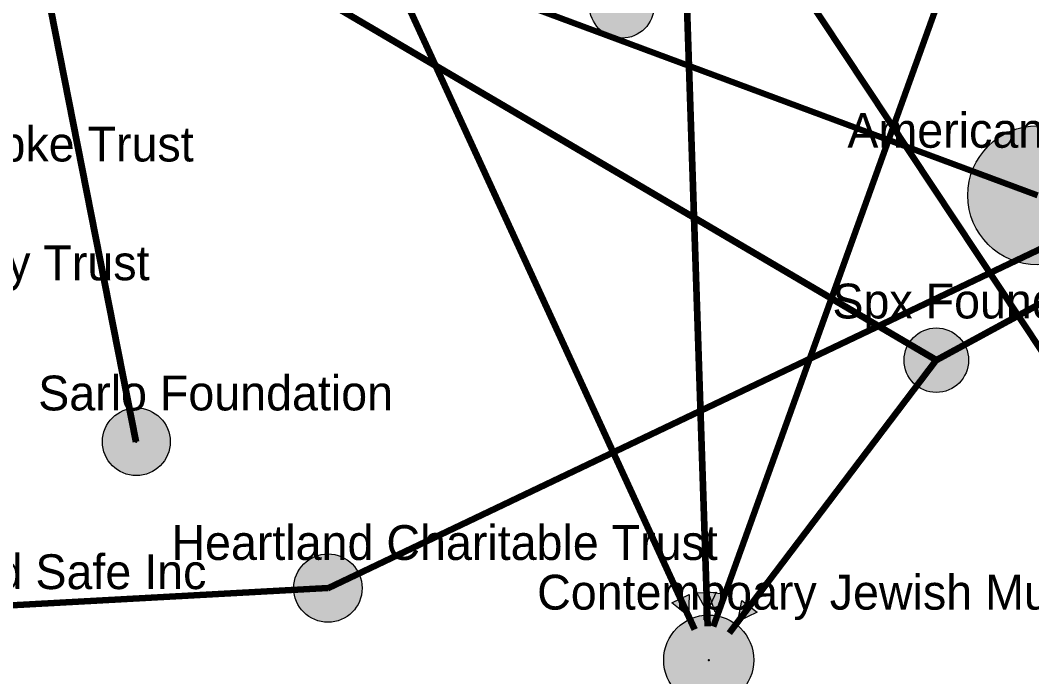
# Model space of a CAD drawing. Header units: millimetres. Extents: x -17.3 to 32.9, y -10.4 to 22.9.
# Drawn here: x 7.76 to 14.34, y -2.4 to 1.88 of the extents above; entities that cross this region are included whole.
import ezdxf

# ---------------------------------------------------------------- set-up
doc = ezdxf.new("R2010")
doc.units = ezdxf.units.MM
doc.header["$MEASUREMENT"] = 0
for name, color, linetype, true_color in [('links', 7, 'Continuous', 0x000000), ('node border', 7, 'Continuous', 0x000000), ('node centers', 7, 'Continuous', 0x000000), ('other_nodefills', 7, 'Continuous', 0x000000), ('SF_nodefills', 7, 'Continuous', 0x000000), ('text', 7, 'Continuous', 0x000000)]:
    doc.layers.add(name, color=color, linetype=linetype, true_color=true_color)

msp = doc.modelspace()

# ---------------------------------------------------------------- hatches: boundary and pattern name
at = {"layer": 'other_nodefills', "true_color": 0xb2b2b2}
for points in [[(14.8329, 0.7376), (14.8328, 0.7493), (14.8323, 0.7609), (14.8316, 0.7725), (14.8306, 0.7839), (14.8293, 0.7953), (14.8277, 0.8066), (14.8259, 0.8178), (14.8237, 0.8289), (14.8213, 0.8399), (14.8187, 0.8509), (14.8157, 0.8617), (14.8126, 0.8724), (14.8091, 0.883), (14.8054, 0.8934), (14.8015, 0.9038), (14.7973, 0.914), (14.7929, 0.9241), (14.7882, 0.9341), (14.7833, 0.9439), (14.7782, 0.9536), (14.7729, 0.9632), (14.7673, 0.9726), (14.7615, 0.9819), (14.7555, 0.991), (14.7493, 1), (14.7429, 1.0088), (14.7362, 1.0174), (14.7294, 1.0259), (14.7224, 1.0342), (14.7152, 1.0424), (14.7077, 1.0503), (14.7001, 1.0581), (14.6924, 1.0657), (14.6844, 1.0731), (14.6763, 1.0803), (14.668, 1.0874), (14.6595, 1.0942), (14.6508, 1.1008), (14.642, 1.1072), (14.6331, 1.1134), (14.6239, 1.1194), (14.6147, 1.1252), (14.6052, 1.1308), (14.5957, 1.1362), (14.586, 1.1413), (14.5761, 1.1462), (14.5661, 1.1508), (14.556, 1.1552), (14.5458, 1.1594), (14.5355, 1.1634), (14.525, 1.167), (14.5144, 1.1705), (14.5037, 1.1737), (14.4929, 1.1766), (14.482, 1.1793), (14.4709, 1.1817), (14.4598, 1.1838), (14.4486, 1.1856), (14.4373, 1.1872), (14.4259, 1.1885), (14.4144, 1.1895), (14.4029, 1.1903), (14.3913, 1.1907), (14.3796, 1.1909), (14.3679, 1.1907), (14.3562, 1.1903), (14.3447, 1.1895), (14.3332, 1.1885), (14.3218, 1.1872), (14.3105, 1.1856), (14.2993, 1.1838), (14.2882, 1.1817), (14.2771, 1.1793), (14.2662, 1.1766), (14.2554, 1.1737), (14.2447, 1.1705), (14.2341, 1.167), (14.2236, 1.1634), (14.2133, 1.1594), (14.203, 1.1552), (14.1929, 1.1508), (14.183, 1.1462), (14.1731, 1.1413), (14.1634, 1.1362), (14.1539, 1.1308), (14.1444, 1.1252), (14.1352, 1.1194), (14.126, 1.1134), (14.1171, 1.1072), (14.1083, 1.1008), (14.0996, 1.0942), (14.0911, 1.0874), (14.0828, 1.0803), (14.0747, 1.0731), (14.0667, 1.0657), (14.0589, 1.0581), (14.0513, 1.0503), (14.0439, 1.0424), (14.0367, 1.0342), (14.0297, 1.0259), (14.0229, 1.0174), (14.0162, 1.0088), (14.0098, 1), (14.0036, 0.991), (13.9976, 0.9819), (13.9918, 0.9726), (13.9862, 0.9632), (13.9809, 0.9536), (13.9758, 0.9439), (13.9709, 0.9341), (13.9662, 0.9241), (13.9618, 0.914), (13.9576, 0.9038), (13.9537, 0.8934), (13.95, 0.883), (13.9466, 0.8724), (13.9434, 0.8617), (13.9405, 0.8509), (13.9378, 0.8399), (13.9354, 0.8289), (13.9333, 0.8178), (13.9314, 0.8066), (13.9298, 0.7953), (13.9285, 0.7839), (13.9275, 0.7725), (13.9268, 0.7609), (13.9263, 0.7493), (13.9262, 0.7376), (13.9263, 0.7259), (13.9268, 0.7142), (13.9275, 0.7027), (13.9285, 0.6912), (13.9298, 0.6798), (13.9314, 0.6685), (13.9333, 0.6572), (13.9354, 0.6461), (13.9378, 0.6351), (13.9405, 0.6242), (13.9434, 0.6134), (13.9466, 0.6026), (13.95, 0.592), (13.9537, 0.5816), (13.9576, 0.5712), (13.9618, 0.561), (13.9662, 0.5508), (13.9709, 0.5409), (13.9758, 0.531), (13.9809, 0.5213), (13.9862, 0.5117), (13.9918, 0.5023), (13.9976, 0.493), (14.0036, 0.4839), (14.0098, 0.4749), (14.0162, 0.4661), (14.0229, 0.4575), (14.0297, 0.449), (14.0367, 0.4407), (14.0439, 0.4325), (14.0513, 0.4246), (14.0589, 0.4168), (14.0667, 0.4092), (14.0747, 0.4018), (14.0828, 0.3945), (14.0911, 0.3875), (14.0996, 0.3807), (14.1083, 0.374), (14.1171, 0.3676), (14.126, 0.3614), (14.1352, 0.3554), (14.1444, 0.3496), (14.1539, 0.344), (14.1634, 0.3387), (14.1731, 0.3336), (14.183, 0.3287), (14.1929, 0.324), (14.203, 0.3196), (14.2133, 0.3154), (14.2236, 0.3115), (14.2341, 0.3078), (14.2447, 0.3043), (14.2554, 0.3012), (14.2662, 0.2982), (14.2771, 0.2956), (14.2882, 0.2932), (14.2993, 0.291), (14.3105, 0.2892), (14.3218, 0.2876), (14.3332, 0.2863), (14.3447, 0.2853), (14.3562, 0.2846), (14.3679, 0.2841), (14.3796, 0.284), (14.3913, 0.2841), (14.4029, 0.2846), (14.4144, 0.2853), (14.4259, 0.2863), (14.4373, 0.2876), (14.4486, 0.2892), (14.4598, 0.291), (14.4709, 0.2932), (14.482, 0.2956), (14.4929, 0.2982), (14.5037, 0.3012), (14.5144, 0.3043), (14.525, 0.3078), (14.5355, 0.3115), (14.5458, 0.3154), (14.556, 0.3196), (14.5661, 0.324), (14.5761, 0.3287), (14.586, 0.3336), (14.5957, 0.3387), (14.6052, 0.344), (14.6147, 0.3496), (14.6239, 0.3554), (14.6331, 0.3614), (14.642, 0.3676), (14.6508, 0.374), (14.6595, 0.3807), (14.668, 0.3875), (14.6763, 0.3945), (14.6844, 0.4018), (14.6924, 0.4092), (14.7001, 0.4168), (14.7077, 0.4246), (14.7152, 0.4325), (14.7224, 0.4407), (14.7294, 0.449), (14.7362, 0.4575), (14.7429, 0.4661), (14.7493, 0.4749), (14.7555, 0.4839), (14.7615, 0.493), (14.7673, 0.5023), (14.7729, 0.5117), (14.7782, 0.5213), (14.7833, 0.531), (14.7882, 0.5409), (14.7929, 0.5508), (14.7973, 0.561), (14.8015, 0.5712), (14.8054, 0.5816), (14.8091, 0.592), (14.8126, 0.6026), (14.8157, 0.6134), (14.8187, 0.6242), (14.8213, 0.6351), (14.8237, 0.6461), (14.8259, 0.6572), (14.8277, 0.6685), (14.8293, 0.6798), (14.8306, 0.6912), (14.8316, 0.7027), (14.8323, 0.7142), (14.8328, 0.7259)], [(13.9308, -0.3361), (13.9307, -0.3307), (13.9305, -0.3253), (13.9302, -0.3199), (13.9297, -0.3146), (13.9291, -0.3093), (13.9284, -0.3041), (13.9275, -0.2989), (13.9265, -0.2938), (13.9254, -0.2887), (13.9242, -0.2836), (13.9228, -0.2786), (13.9213, -0.2736), (13.9197, -0.2687), (13.918, -0.2639), (13.9162, -0.2591), (13.9143, -0.2544), (13.9122, -0.2497), (13.9101, -0.2451), (13.9078, -0.2405), (13.9054, -0.236), (13.9029, -0.2316), (13.9004, -0.2272), (13.8977, -0.2229), (13.8949, -0.2187), (13.892, -0.2145), (13.889, -0.2105), (13.886, -0.2065), (13.8828, -0.2025), (13.8795, -0.1987), (13.8762, -0.1949), (13.8728, -0.1912), (13.8692, -0.1876), (13.8656, -0.1841), (13.862, -0.1807), (13.8582, -0.1773), (13.8543, -0.1741), (13.8504, -0.1709), (13.8464, -0.1678), (13.8423, -0.1649), (13.8382, -0.162), (13.8339, -0.1592), (13.8297, -0.1565), (13.8253, -0.1539), (13.8209, -0.1515), (13.8164, -0.1491), (13.8118, -0.1468), (13.8072, -0.1447), (13.8025, -0.1426), (13.7978, -0.1407), (13.793, -0.1389), (13.7881, -0.1372), (13.7832, -0.1356), (13.7783, -0.1341), (13.7733, -0.1327), (13.7682, -0.1315), (13.7631, -0.1304), (13.758, -0.1294), (13.7528, -0.1285), (13.7475, -0.1278), (13.7423, -0.1272), (13.737, -0.1267), (13.7316, -0.1264), (13.7262, -0.1262), (13.7208, -0.1261), (13.7154, -0.1262), (13.71, -0.1264), (13.7047, -0.1267), (13.6994, -0.1272), (13.6941, -0.1278), (13.6889, -0.1285), (13.6837, -0.1294), (13.6785, -0.1304), (13.6735, -0.1315), (13.6684, -0.1327), (13.6634, -0.1341), (13.6584, -0.1356), (13.6535, -0.1372), (13.6487, -0.1389), (13.6439, -0.1407), (13.6392, -0.1426), (13.6345, -0.1447), (13.6299, -0.1468), (13.6253, -0.1491), (13.6208, -0.1515), (13.6164, -0.1539), (13.6121, -0.1565), (13.6078, -0.1592), (13.6035, -0.162), (13.5994, -0.1649), (13.5953, -0.1678), (13.5913, -0.1709), (13.5874, -0.1741), (13.5835, -0.1773), (13.5798, -0.1807), (13.5761, -0.1841), (13.5725, -0.1876), (13.569, -0.1912), (13.5655, -0.1949), (13.5622, -0.1987), (13.5589, -0.2025), (13.5558, -0.2065), (13.5527, -0.2105), (13.5497, -0.2145), (13.5469, -0.2187), (13.5441, -0.2229), (13.5414, -0.2272), (13.5388, -0.2316), (13.5363, -0.236), (13.534, -0.2405), (13.5317, -0.2451), (13.5296, -0.2497), (13.5275, -0.2544), (13.5256, -0.2591), (13.5238, -0.2639), (13.522, -0.2687), (13.5205, -0.2736), (13.519, -0.2786), (13.5176, -0.2836), (13.5164, -0.2887), (13.5153, -0.2938), (13.5143, -0.2989), (13.5134, -0.3041), (13.5127, -0.3093), (13.5121, -0.3146), (13.5116, -0.3199), (13.5113, -0.3253), (13.5111, -0.3307), (13.511, -0.3361), (13.5111, -0.3415), (13.5113, -0.3469), (13.5116, -0.3523), (13.5121, -0.3576), (13.5127, -0.3629), (13.5134, -0.3681), (13.5143, -0.3733), (13.5153, -0.3784), (13.5164, -0.3836), (13.5176, -0.3886), (13.519, -0.3936), (13.5205, -0.3986), (13.522, -0.4035), (13.5238, -0.4083), (13.5256, -0.4131), (13.5275, -0.4179), (13.5296, -0.4226), (13.5317, -0.4272), (13.534, -0.4317), (13.5363, -0.4362), (13.5388, -0.4407), (13.5414, -0.445), (13.5441, -0.4493), (13.5469, -0.4535), (13.5497, -0.4577), (13.5527, -0.4618), (13.5558, -0.4658), (13.5589, -0.4697), (13.5622, -0.4735), (13.5655, -0.4773), (13.569, -0.481), (13.5725, -0.4846), (13.5761, -0.4881), (13.5798, -0.4915), (13.5835, -0.4949), (13.5874, -0.4981), (13.5913, -0.5013), (13.5953, -0.5043), (13.5994, -0.5073), (13.6035, -0.5102), (13.6078, -0.513), (13.6121, -0.5156), (13.6164, -0.5182), (13.6208, -0.5207), (13.6253, -0.523), (13.6299, -0.5253), (13.6345, -0.5275), (13.6392, -0.5295), (13.6439, -0.5314), (13.6487, -0.5333), (13.6535, -0.535), (13.6584, -0.5365), (13.6634, -0.538), (13.6684, -0.5394), (13.6735, -0.5406), (13.6785, -0.5417), (13.6837, -0.5427), (13.6889, -0.5436), (13.6941, -0.5443), (13.6994, -0.5449), (13.7047, -0.5454), (13.71, -0.5457), (13.7154, -0.5459), (13.7208, -0.546), (13.7262, -0.5459), (13.7316, -0.5457), (13.737, -0.5454), (13.7423, -0.5449), (13.7475, -0.5443), (13.7528, -0.5436), (13.758, -0.5427), (13.7631, -0.5417), (13.7682, -0.5406), (13.7733, -0.5394), (13.7783, -0.538), (13.7832, -0.5365), (13.7881, -0.535), (13.793, -0.5333), (13.7978, -0.5314), (13.8025, -0.5295), (13.8072, -0.5275), (13.8118, -0.5253), (13.8164, -0.523), (13.8209, -0.5207), (13.8253, -0.5182), (13.8297, -0.5156), (13.8339, -0.513), (13.8382, -0.5102), (13.8423, -0.5073), (13.8464, -0.5043), (13.8504, -0.5013), (13.8543, -0.4981), (13.8582, -0.4949), (13.862, -0.4915), (13.8656, -0.4881), (13.8692, -0.4846), (13.8728, -0.481), (13.8762, -0.4773), (13.8795, -0.4735), (13.8828, -0.4697), (13.886, -0.4658), (13.889, -0.4618), (13.892, -0.4577), (13.8949, -0.4535), (13.8977, -0.4493), (13.9004, -0.445), (13.9029, -0.4407), (13.9054, -0.4362), (13.9078, -0.4317), (13.9101, -0.4272), (13.9122, -0.4226), (13.9143, -0.4179), (13.9162, -0.4131), (13.918, -0.4083), (13.9197, -0.4035), (13.9213, -0.3986), (13.9228, -0.3936), (13.9242, -0.3886), (13.9254, -0.3836), (13.9265, -0.3784), (13.9275, -0.3733), (13.9284, -0.3681), (13.9291, -0.3629), (13.9297, -0.3576), (13.9302, -0.3523), (13.9305, -0.3469), (13.9307, -0.3415)], [(9.9858, -1.8197), (9.9858, -1.8139), (9.9855, -1.8082), (9.9852, -1.8026), (9.9847, -1.7969), (9.984, -1.7914), (9.9833, -1.7858), (9.9824, -1.7803), (9.9813, -1.7749), (9.9801, -1.7695), (9.9788, -1.7641), (9.9774, -1.7588), (9.9758, -1.7536), (9.9741, -1.7484), (9.9723, -1.7432), (9.9704, -1.7382), (9.9683, -1.7331), (9.9662, -1.7282), (9.9639, -1.7233), (9.9615, -1.7185), (9.959, -1.7137), (9.9563, -1.709), (9.9536, -1.7044), (9.9508, -1.6999), (9.9478, -1.6954), (9.9448, -1.691), (9.9416, -1.6867), (9.9384, -1.6824), (9.935, -1.6783), (9.9316, -1.6742), (9.928, -1.6702), (9.9244, -1.6663), (9.9206, -1.6625), (9.9168, -1.6588), (9.9129, -1.6551), (9.9089, -1.6516), (9.9048, -1.6482), (9.9007, -1.6448), (9.8964, -1.6416), (9.8921, -1.6384), (9.8877, -1.6354), (9.8832, -1.6324), (9.8787, -1.6296), (9.8741, -1.6269), (9.8694, -1.6242), (9.8646, -1.6217), (9.8598, -1.6193), (9.8549, -1.617), (9.8499, -1.6149), (9.8449, -1.6128), (9.8398, -1.6109), (9.8347, -1.6091), (9.8295, -1.6074), (9.8242, -1.6058), (9.8189, -1.6044), (9.8136, -1.6031), (9.8082, -1.6019), (9.8027, -1.6009), (9.7972, -1.6), (9.7917, -1.5992), (9.7861, -1.5986), (9.7805, -1.5981), (9.7748, -1.5977), (9.7691, -1.5975), (9.7633, -1.5974), (9.7576, -1.5975), (9.7519, -1.5977), (9.7462, -1.5981), (9.7406, -1.5986), (9.735, -1.5992), (9.7295, -1.6), (9.724, -1.6009), (9.7185, -1.6019), (9.7131, -1.6031), (9.7078, -1.6044), (9.7025, -1.6058), (9.6972, -1.6074), (9.692, -1.6091), (9.6869, -1.6109), (9.6818, -1.6128), (9.6768, -1.6149), (9.6718, -1.617), (9.6669, -1.6193), (9.6621, -1.6217), (9.6574, -1.6242), (9.6527, -1.6269), (9.6481, -1.6296), (9.6435, -1.6324), (9.639, -1.6354), (9.6346, -1.6384), (9.6303, -1.6416), (9.6261, -1.6448), (9.6219, -1.6482), (9.6178, -1.6516), (9.6138, -1.6551), (9.6099, -1.6588), (9.6061, -1.6625), (9.6024, -1.6663), (9.5988, -1.6702), (9.5952, -1.6742), (9.5918, -1.6783), (9.5884, -1.6824), (9.5852, -1.6867), (9.582, -1.691), (9.579, -1.6954), (9.576, -1.6999), (9.5732, -1.7044), (9.5705, -1.709), (9.5678, -1.7137), (9.5653, -1.7185), (9.5629, -1.7233), (9.5607, -1.7282), (9.5585, -1.7331), (9.5564, -1.7382), (9.5545, -1.7432), (9.5527, -1.7484), (9.551, -1.7536), (9.5494, -1.7588), (9.548, -1.7641), (9.5467, -1.7695), (9.5455, -1.7749), (9.5445, -1.7803), (9.5436, -1.7858), (9.5428, -1.7914), (9.5422, -1.7969), (9.5417, -1.8026), (9.5413, -1.8082), (9.5411, -1.8139), (9.541, -1.8197), (9.5411, -1.8254), (9.5413, -1.8311), (9.5417, -1.8368), (9.5422, -1.8424), (9.5428, -1.848), (9.5436, -1.8535), (9.5445, -1.859), (9.5455, -1.8645), (9.5467, -1.8699), (9.548, -1.8753), (9.5494, -1.8806), (9.551, -1.8858), (9.5527, -1.891), (9.5545, -1.8961), (9.5564, -1.9012), (9.5585, -1.9063), (9.5607, -1.9112), (9.5629, -1.9161), (9.5653, -1.9209), (9.5678, -1.9257), (9.5705, -1.9304), (9.5732, -1.935), (9.576, -1.9396), (9.579, -1.9441), (9.582, -1.9485), (9.5852, -1.9528), (9.5884, -1.957), (9.5918, -1.9612), (9.5952, -1.9653), (9.5988, -1.9693), (9.6024, -1.9732), (9.6061, -1.977), (9.6099, -1.9807), (9.6138, -1.9844), (9.6178, -1.9879), (9.6219, -1.9914), (9.6261, -1.9947), (9.6303, -1.998), (9.6346, -2.0011), (9.639, -2.0042), (9.6435, -2.0071), (9.6481, -2.01), (9.6527, -2.0127), (9.6574, -2.0154), (9.6621, -2.0179), (9.6669, -2.0203), (9.6718, -2.0226), (9.6768, -2.0247), (9.6818, -2.0268), (9.6869, -2.0287), (9.692, -2.0305), (9.6972, -2.0322), (9.7025, -2.0338), (9.7078, -2.0352), (9.7131, -2.0365), (9.7185, -2.0377), (9.724, -2.0388), (9.7295, -2.0397), (9.735, -2.0405), (9.7406, -2.0411), (9.7462, -2.0416), (9.7519, -2.042), (9.7576, -2.0422), (9.7633, -2.0422), (9.7691, -2.0422), (9.7748, -2.042), (9.7805, -2.0416), (9.7861, -2.0411), (9.7917, -2.0405), (9.7972, -2.0397), (9.8027, -2.0388), (9.8082, -2.0377), (9.8136, -2.0365), (9.8189, -2.0352), (9.8242, -2.0338), (9.8295, -2.0322), (9.8347, -2.0305), (9.8398, -2.0287), (9.8449, -2.0268), (9.8499, -2.0247), (9.8549, -2.0226), (9.8598, -2.0203), (9.8646, -2.0179), (9.8694, -2.0154), (9.8741, -2.0127), (9.8787, -2.01), (9.8832, -2.0071), (9.8877, -2.0042), (9.8921, -2.0011), (9.8964, -1.998), (9.9007, -1.9947), (9.9048, -1.9914), (9.9089, -1.9879), (9.9129, -1.9844), (9.9168, -1.9807), (9.9206, -1.977), (9.9244, -1.9732), (9.928, -1.9693), (9.9316, -1.9653), (9.935, -1.9612), (9.9384, -1.957), (9.9416, -1.9528), (9.9448, -1.9485), (9.9478, -1.9441), (9.9508, -1.9396), (9.9536, -1.935), (9.9563, -1.9304), (9.959, -1.9257), (9.9615, -1.9209), (9.9639, -1.9161), (9.9662, -1.9112), (9.9683, -1.9063), (9.9704, -1.9012), (9.9723, -1.8961), (9.9741, -1.891), (9.9758, -1.8858), (9.9774, -1.8806), (9.9788, -1.8753), (9.9801, -1.8699), (9.9813, -1.8645), (9.9824, -1.859), (9.9833, -1.8535), (9.984, -1.848), (9.9847, -1.8424), (9.9852, -1.8368), (9.9855, -1.8311), (9.9858, -1.8254)]]:
    msp.add_hatch(color=253, dxfattribs=at).paths.add_polyline_path(points, flags=0)
at = {"layer": 'other_nodefills', "true_color": 0xb2b2b2, "extrusion": (0, 0, -1)}
for points in [[(-12.1093, -2.0026), (-11.9995, -1.9145), (-12.1142, -1.862)], [(-12.23, -1.9743), (-12.1629, -1.8505), (-12.2886, -1.8462)], [(-12.2827, -1.977), (-12.2373, -1.8437), (-12.3619, -1.8608)], [(-12.4301, -2.0379), (-12.4561, -1.8996), (-12.5564, -1.9755)]]:
    msp.add_hatch(color=253, dxfattribs=at).paths.add_polyline_path(points, flags=0)
at = {"layer": 'SF_nodefills', "true_color": 0xff8b00}
for points in [[(11.8849, 1.9709), (11.8849, 1.9763), (11.8846, 1.9817), (11.8843, 1.987), (11.8838, 1.9924), (11.8832, 1.9976), (11.8825, 2.0029), (11.8816, 2.0081), (11.8807, 2.0132), (11.8795, 2.0183), (11.8783, 2.0234), (11.877, 2.0284), (11.8755, 2.0333), (11.8739, 2.0382), (11.8722, 2.0431), (11.8704, 2.0479), (11.8684, 2.0526), (11.8664, 2.0573), (11.8642, 2.0619), (11.862, 2.0665), (11.8596, 2.071), (11.8571, 2.0754), (11.8545, 2.0798), (11.8519, 2.0841), (11.8491, 2.0883), (11.8462, 2.0924), (11.8432, 2.0965), (11.8402, 2.1005), (11.837, 2.1044), (11.8337, 2.1083), (11.8304, 2.1121), (11.827, 2.1158), (11.8234, 2.1194), (11.8198, 2.1229), (11.8162, 2.1263), (11.8124, 2.1297), (11.8085, 2.1329), (11.8046, 2.1361), (11.8006, 2.1391), (11.7965, 2.1421), (11.7924, 2.145), (11.7882, 2.1478), (11.7839, 2.1505), (11.7795, 2.153), (11.7751, 2.1555), (11.7706, 2.1579), (11.766, 2.1601), (11.7614, 2.1623), (11.7568, 2.1644), (11.752, 2.1663), (11.7472, 2.1681), (11.7424, 2.1698), (11.7375, 2.1714), (11.7325, 2.1729), (11.7275, 2.1742), (11.7225, 2.1755), (11.7174, 2.1766), (11.7122, 2.1776), (11.7071, 2.1784), (11.7018, 2.1792), (11.6966, 2.1798), (11.6913, 2.1802), (11.6859, 2.1806), (11.6805, 2.1808), (11.6751, 2.1809), (11.6697, 2.1808), (11.6643, 2.1806), (11.6589, 2.1802), (11.6536, 2.1798), (11.6483, 2.1792), (11.6431, 2.1784), (11.6379, 2.1776), (11.6328, 2.1766), (11.6277, 2.1755), (11.6226, 2.1742), (11.6176, 2.1729), (11.6126, 2.1714), (11.6077, 2.1698), (11.6029, 2.1681), (11.5981, 2.1663), (11.5933, 2.1644), (11.5886, 2.1623), (11.584, 2.1601), (11.5795, 2.1579), (11.575, 2.1555), (11.5705, 2.153), (11.5662, 2.1505), (11.5619, 2.1478), (11.5577, 2.145), (11.5535, 2.1421), (11.5494, 2.1391), (11.5454, 2.1361), (11.5415, 2.1329), (11.5376, 2.1297), (11.5339, 2.1263), (11.5302, 2.1229), (11.5266, 2.1194), (11.5231, 2.1158), (11.5196, 2.1121), (11.5163, 2.1083), (11.513, 2.1044), (11.5099, 2.1005), (11.5068, 2.0965), (11.5038, 2.0924), (11.501, 2.0883), (11.4982, 2.0841), (11.4955, 2.0798), (11.4929, 2.0754), (11.4905, 2.071), (11.4881, 2.0665), (11.4858, 2.0619), (11.4837, 2.0573), (11.4816, 2.0526), (11.4797, 2.0479), (11.4779, 2.0431), (11.4762, 2.0382), (11.4746, 2.0333), (11.4731, 2.0284), (11.4718, 2.0234), (11.4705, 2.0183), (11.4694, 2.0132), (11.4684, 2.0081), (11.4676, 2.0029), (11.4668, 1.9976), (11.4662, 1.9924), (11.4658, 1.987), (11.4654, 1.9817), (11.4652, 1.9763), (11.4652, 1.9709), (11.4652, 1.9655), (11.4654, 1.9601), (11.4658, 1.9547), (11.4662, 1.9494), (11.4668, 1.9441), (11.4676, 1.9389), (11.4684, 1.9337), (11.4694, 1.9286), (11.4705, 1.9235), (11.4718, 1.9184), (11.4731, 1.9134), (11.4746, 1.9085), (11.4762, 1.9036), (11.4779, 1.8987), (11.4797, 1.8939), (11.4816, 1.8892), (11.4837, 1.8845), (11.4858, 1.8799), (11.4881, 1.8753), (11.4905, 1.8708), (11.4929, 1.8664), (11.4955, 1.8621), (11.4982, 1.8578), (11.501, 1.8535), (11.5038, 1.8494), (11.5068, 1.8453), (11.5099, 1.8413), (11.513, 1.8374), (11.5163, 1.8336), (11.5196, 1.8298), (11.5231, 1.8261), (11.5266, 1.8225), (11.5302, 1.819), (11.5339, 1.8156), (11.5376, 1.8122), (11.5415, 1.809), (11.5454, 1.8058), (11.5494, 1.8027), (11.5535, 1.7998), (11.5577, 1.7969), (11.5619, 1.7941), (11.5662, 1.7914), (11.5705, 1.7889), (11.575, 1.7864), (11.5795, 1.784), (11.584, 1.7818), (11.5886, 1.7796), (11.5933, 1.7776), (11.5981, 1.7756), (11.6029, 1.7738), (11.6077, 1.7721), (11.6126, 1.7705), (11.6176, 1.769), (11.6226, 1.7677), (11.6277, 1.7665), (11.6328, 1.7653), (11.6379, 1.7644), (11.6431, 1.7635), (11.6483, 1.7628), (11.6536, 1.7622), (11.6589, 1.7617), (11.6643, 1.7614), (11.6697, 1.7612), (11.6751, 1.7611), (11.6805, 1.7612), (11.6859, 1.7614), (11.6913, 1.7617), (11.6966, 1.7622), (11.7018, 1.7628), (11.7071, 1.7635), (11.7122, 1.7644), (11.7174, 1.7653), (11.7225, 1.7665), (11.7275, 1.7677), (11.7325, 1.769), (11.7375, 1.7705), (11.7424, 1.7721), (11.7472, 1.7738), (11.752, 1.7756), (11.7568, 1.7776), (11.7614, 1.7796), (11.766, 1.7818), (11.7706, 1.784), (11.7751, 1.7864), (11.7795, 1.7889), (11.7839, 1.7914), (11.7882, 1.7941), (11.7924, 1.7969), (11.7965, 1.7998), (11.8006, 1.8027), (11.8046, 1.8058), (11.8085, 1.809), (11.8124, 1.8122), (11.8162, 1.8156), (11.8198, 1.819), (11.8234, 1.8225), (11.827, 1.8261), (11.8304, 1.8298), (11.8337, 1.8336), (11.837, 1.8374), (11.8402, 1.8413), (11.8432, 1.8453), (11.8462, 1.8494), (11.8491, 1.8535), (11.8519, 1.8578), (11.8545, 1.8621), (11.8571, 1.8664), (11.8596, 1.8708), (11.862, 1.8753), (11.8642, 1.8799), (11.8664, 1.8845), (11.8684, 1.8892), (11.8704, 1.8939), (11.8722, 1.8987), (11.8739, 1.9036), (11.8755, 1.9085), (11.877, 1.9134), (11.8783, 1.9184), (11.8795, 1.9235), (11.8807, 1.9286), (11.8816, 1.9337), (11.8825, 1.9389), (11.8832, 1.9441), (11.8838, 1.9494), (11.8843, 1.9547), (11.8846, 1.9601), (11.8849, 1.9655)], [(8.7372, -0.8671), (8.7371, -0.8614), (8.7369, -0.8558), (8.7365, -0.8501), (8.736, -0.8446), (8.7354, -0.839), (8.7346, -0.8335), (8.7337, -0.8281), (8.7327, -0.8227), (8.7315, -0.8173), (8.7302, -0.812), (8.7288, -0.8067), (8.7273, -0.8015), (8.7256, -0.7964), (8.7238, -0.7913), (8.7219, -0.7862), (8.7198, -0.7813), (8.7177, -0.7763), (8.7154, -0.7715), (8.713, -0.7667), (8.7105, -0.762), (8.7079, -0.7573), (8.7052, -0.7527), (8.7024, -0.7482), (8.6995, -0.7438), (8.6965, -0.7394), (8.6933, -0.7351), (8.6901, -0.7309), (8.6868, -0.7268), (8.6834, -0.7228), (8.6798, -0.7188), (8.6762, -0.7149), (8.6725, -0.7111), (8.6688, -0.7074), (8.6649, -0.7038), (8.6609, -0.7003), (8.6569, -0.6969), (8.6527, -0.6936), (8.6485, -0.6903), (8.6443, -0.6872), (8.6399, -0.6842), (8.6355, -0.6813), (8.6309, -0.6784), (8.6264, -0.6757), (8.6217, -0.6731), (8.617, -0.6706), (8.6122, -0.6683), (8.6073, -0.666), (8.6024, -0.6638), (8.5975, -0.6618), (8.5924, -0.6599), (8.5873, -0.6581), (8.5822, -0.6564), (8.577, -0.6549), (8.5717, -0.6534), (8.5664, -0.6521), (8.5611, -0.651), (8.5556, -0.6499), (8.5502, -0.649), (8.5447, -0.6483), (8.5392, -0.6476), (8.5336, -0.6471), (8.528, -0.6468), (8.5223, -0.6465), (8.5166, -0.6465), (8.511, -0.6465), (8.5053, -0.6468), (8.4997, -0.6471), (8.4941, -0.6476), (8.4886, -0.6483), (8.4831, -0.649), (8.4776, -0.6499), (8.4722, -0.651), (8.4669, -0.6521), (8.4615, -0.6534), (8.4563, -0.6549), (8.4511, -0.6564), (8.4459, -0.6581), (8.4408, -0.6599), (8.4358, -0.6618), (8.4308, -0.6638), (8.4259, -0.666), (8.4211, -0.6683), (8.4163, -0.6706), (8.4115, -0.6731), (8.4069, -0.6757), (8.4023, -0.6784), (8.3978, -0.6813), (8.3934, -0.6842), (8.389, -0.6872), (8.3847, -0.6903), (8.3805, -0.6936), (8.3764, -0.6969), (8.3723, -0.7003), (8.3684, -0.7038), (8.3645, -0.7074), (8.3607, -0.7111), (8.357, -0.7149), (8.3534, -0.7188), (8.3499, -0.7228), (8.3465, -0.7268), (8.3432, -0.7309), (8.3399, -0.7351), (8.3368, -0.7394), (8.3338, -0.7438), (8.3309, -0.7482), (8.328, -0.7527), (8.3253, -0.7573), (8.3227, -0.762), (8.3202, -0.7667), (8.3179, -0.7715), (8.3156, -0.7763), (8.3134, -0.7813), (8.3114, -0.7862), (8.3095, -0.7913), (8.3077, -0.7964), (8.306, -0.8015), (8.3045, -0.8067), (8.3031, -0.812), (8.3018, -0.8173), (8.3006, -0.8227), (8.2996, -0.8281), (8.2986, -0.8335), (8.2979, -0.839), (8.2972, -0.8446), (8.2967, -0.8501), (8.2964, -0.8558), (8.2962, -0.8614), (8.2961, -0.8671), (8.2962, -0.8728), (8.2964, -0.8784), (8.2967, -0.8841), (8.2972, -0.8896), (8.2979, -0.8952), (8.2986, -0.9007), (8.2996, -0.9061), (8.3006, -0.9115), (8.3018, -0.9169), (8.3031, -0.9222), (8.3045, -0.9274), (8.306, -0.9326), (8.3077, -0.9378), (8.3095, -0.9429), (8.3114, -0.9479), (8.3134, -0.9529), (8.3156, -0.9578), (8.3179, -0.9627), (8.3202, -0.9674), (8.3227, -0.9722), (8.3253, -0.9768), (8.328, -0.9814), (8.3309, -0.9859), (8.3338, -0.9903), (8.3368, -0.9947), (8.3399, -0.999), (8.3432, -1.0032), (8.3465, -1.0073), (8.3499, -1.0114), (8.3534, -1.0153), (8.357, -1.0192), (8.3607, -1.023), (8.3645, -1.0267), (8.3684, -1.0303), (8.3723, -1.0338), (8.3764, -1.0372), (8.3805, -1.0406), (8.3847, -1.0438), (8.389, -1.0469), (8.3934, -1.0499), (8.3978, -1.0529), (8.4023, -1.0557), (8.4069, -1.0584), (8.4115, -1.061), (8.4163, -1.0635), (8.4211, -1.0659), (8.4259, -1.0681), (8.4308, -1.0703), (8.4358, -1.0723), (8.4408, -1.0742), (8.4459, -1.076), (8.4511, -1.0777), (8.4563, -1.0793), (8.4615, -1.0807), (8.4669, -1.082), (8.4722, -1.0832), (8.4776, -1.0842), (8.4831, -1.0851), (8.4886, -1.0859), (8.4941, -1.0865), (8.4997, -1.087), (8.5053, -1.0874), (8.511, -1.0876), (8.5166, -1.0876), (8.5223, -1.0876), (8.528, -1.0874), (8.5336, -1.087), (8.5392, -1.0865), (8.5447, -1.0859), (8.5502, -1.0851), (8.5556, -1.0842), (8.5611, -1.0832), (8.5664, -1.082), (8.5717, -1.0807), (8.577, -1.0793), (8.5822, -1.0777), (8.5873, -1.076), (8.5924, -1.0742), (8.5975, -1.0723), (8.6024, -1.0703), (8.6073, -1.0681), (8.6122, -1.0659), (8.617, -1.0635), (8.6217, -1.061), (8.6264, -1.0584), (8.6309, -1.0557), (8.6355, -1.0529), (8.6399, -1.0499), (8.6443, -1.0469), (8.6485, -1.0438), (8.6527, -1.0406), (8.6569, -1.0372), (8.6609, -1.0338), (8.6649, -1.0303), (8.6688, -1.0267), (8.6725, -1.023), (8.6762, -1.0192), (8.6798, -1.0153), (8.6834, -1.0114), (8.6868, -1.0073), (8.6901, -1.0032), (8.6933, -0.999), (8.6965, -0.9947), (8.6995, -0.9903), (8.7024, -0.9859), (8.7052, -0.9814), (8.7079, -0.9768), (8.7105, -0.9722), (8.713, -0.9674), (8.7154, -0.9627), (8.7177, -0.9578), (8.7198, -0.9529), (8.7219, -0.9479), (8.7238, -0.9429), (8.7256, -0.9378), (8.7273, -0.9326), (8.7288, -0.9274), (8.7302, -0.9222), (8.7315, -0.9169), (8.7327, -0.9115), (8.7337, -0.9061), (8.7346, -0.9007), (8.7354, -0.8952), (8.736, -0.8896), (8.7365, -0.8841), (8.7369, -0.8784), (8.7371, -0.8728)], [(12.5333, -2.2879), (12.5332, -2.2804), (12.5329, -2.2729), (12.5325, -2.2654), (12.5318, -2.258), (12.531, -2.2507), (12.5299, -2.2434), (12.5287, -2.2361), (12.5274, -2.2289), (12.5258, -2.2218), (12.5241, -2.2148), (12.5222, -2.2078), (12.5201, -2.2009), (12.5179, -2.194), (12.5155, -2.1873), (12.513, -2.1806), (12.5103, -2.174), (12.5074, -2.1675), (12.5044, -2.161), (12.5013, -2.1547), (12.4979, -2.1484), (12.4945, -2.1422), (12.4909, -2.1361), (12.4871, -2.1301), (12.4833, -2.1242), (12.4792, -2.1184), (12.4751, -2.1127), (12.4708, -2.1072), (12.4664, -2.1017), (12.4619, -2.0963), (12.4572, -2.0911), (12.4524, -2.0859), (12.4475, -2.0809), (12.4425, -2.076), (12.4373, -2.0712), (12.432, -2.0665), (12.4267, -2.062), (12.4212, -2.0576), (12.4156, -2.0533), (12.4099, -2.0491), (12.4041, -2.0451), (12.3982, -2.0412), (12.3922, -2.0375), (12.3861, -2.0339), (12.38, -2.0304), (12.3737, -2.0271), (12.3673, -2.0239), (12.3609, -2.0209), (12.3543, -2.0181), (12.3477, -2.0154), (12.341, -2.0128), (12.3343, -2.0104), (12.3274, -2.0082), (12.3205, -2.0062), (12.3135, -2.0043), (12.3064, -2.0025), (12.2993, -2.001), (12.2921, -1.9996), (12.2849, -1.9984), (12.2776, -1.9974), (12.2702, -1.9966), (12.2628, -1.9959), (12.2553, -1.9954), (12.2478, -1.9951), (12.2403, -1.995), (12.2327, -1.9951), (12.2252, -1.9954), (12.2177, -1.9959), (12.2103, -1.9966), (12.203, -1.9974), (12.1957, -1.9984), (12.1885, -1.9996), (12.1813, -2.001), (12.1742, -2.0025), (12.1671, -2.0043), (12.1601, -2.0062), (12.1532, -2.0082), (12.1464, -2.0104), (12.1396, -2.0128), (12.1329, -2.0154), (12.1263, -2.0181), (12.1198, -2.0209), (12.1133, -2.0239), (12.107, -2.0271), (12.1007, -2.0304), (12.0945, -2.0339), (12.0884, -2.0375), (12.0825, -2.0412), (12.0766, -2.0451), (12.0708, -2.0491), (12.0651, -2.0533), (12.0595, -2.0576), (12.054, -2.062), (12.0486, -2.0665), (12.0434, -2.0712), (12.0382, -2.076), (12.0332, -2.0809), (12.0283, -2.0859), (12.0235, -2.0911), (12.0188, -2.0963), (12.0143, -2.1017), (12.0099, -2.1072), (12.0056, -2.1127), (12.0014, -2.1184), (11.9974, -2.1242), (11.9935, -2.1301), (11.9898, -2.1361), (11.9862, -2.1422), (11.9828, -2.1484), (11.9794, -2.1547), (11.9763, -2.161), (11.9733, -2.1675), (11.9704, -2.174), (11.9677, -2.1806), (11.9652, -2.1873), (11.9628, -2.194), (11.9606, -2.2009), (11.9585, -2.2078), (11.9566, -2.2148), (11.9549, -2.2218), (11.9533, -2.2289), (11.952, -2.2361), (11.9508, -2.2434), (11.9497, -2.2507), (11.9489, -2.258), (11.9482, -2.2654), (11.9478, -2.2729), (11.9475, -2.2804), (11.9474, -2.2879), (11.9475, -2.2955), (11.9478, -2.303), (11.9482, -2.3105), (11.9489, -2.3179), (11.9497, -2.3252), (11.9508, -2.3325), (11.952, -2.3398), (11.9533, -2.347), (11.9549, -2.3541), (11.9566, -2.3611), (11.9585, -2.3681), (11.9606, -2.375), (11.9628, -2.3819), (11.9652, -2.3887), (11.9677, -2.3953), (11.9704, -2.402), (11.9733, -2.4085), (11.9763, -2.4149), (11.9794, -2.4213), (11.9828, -2.4276), (11.9862, -2.4337), (11.9898, -2.4398), (11.9935, -2.4458), (11.9974, -2.4517), (12.0014, -2.4575), (12.0056, -2.4632), (12.0099, -2.4688), (12.0143, -2.4743), (12.0188, -2.4796), (12.0235, -2.4849), (12.0283, -2.4901), (12.0332, -2.4951), (12.0382, -2.5), (12.0434, -2.5048), (12.0486, -2.5094), (12.054, -2.514), (12.0595, -2.5184), (12.0651, -2.5227), (12.0708, -2.5268), (12.0766, -2.5309), (12.0825, -2.5347), (12.0884, -2.5385), (12.0945, -2.5421), (12.1007, -2.5455), (12.107, -2.5488), (12.1133, -2.552), (12.1198, -2.555), (12.1263, -2.5579), (12.1329, -2.5606), (12.1396, -2.5631), (12.1464, -2.5655), (12.1532, -2.5677), (12.1601, -2.5698), (12.1671, -2.5717), (12.1742, -2.5734), (12.1813, -2.5749), (12.1885, -2.5763), (12.1957, -2.5775), (12.203, -2.5785), (12.2103, -2.5794), (12.2177, -2.58), (12.2252, -2.5805), (12.2327, -2.5808), (12.2403, -2.5809), (12.2478, -2.5808), (12.2553, -2.5805), (12.2628, -2.58), (12.2702, -2.5794), (12.2776, -2.5785), (12.2849, -2.5775), (12.2921, -2.5763), (12.2993, -2.5749), (12.3064, -2.5734), (12.3135, -2.5717), (12.3205, -2.5698), (12.3274, -2.5677), (12.3343, -2.5655), (12.341, -2.5631), (12.3477, -2.5606), (12.3543, -2.5579), (12.3609, -2.555), (12.3673, -2.552), (12.3737, -2.5488), (12.38, -2.5455), (12.3861, -2.5421), (12.3922, -2.5385), (12.3982, -2.5347), (12.4041, -2.5309), (12.4099, -2.5268), (12.4156, -2.5227), (12.4212, -2.5184), (12.4267, -2.514), (12.432, -2.5094), (12.4373, -2.5048), (12.4425, -2.5), (12.4475, -2.4951), (12.4524, -2.4901), (12.4572, -2.4849), (12.4619, -2.4796), (12.4664, -2.4743), (12.4708, -2.4688), (12.4751, -2.4632), (12.4792, -2.4575), (12.4833, -2.4517), (12.4871, -2.4458), (12.4909, -2.4398), (12.4945, -2.4337), (12.4979, -2.4276), (12.5013, -2.4213), (12.5044, -2.4149), (12.5074, -2.4085), (12.5103, -2.402), (12.513, -2.3953), (12.5155, -2.3887), (12.5179, -2.3819), (12.5201, -2.375), (12.5222, -2.3681), (12.5241, -2.3611), (12.5258, -2.3541), (12.5274, -2.347), (12.5287, -2.3398), (12.5299, -2.3325), (12.531, -2.3252), (12.5318, -2.3179), (12.5325, -2.3105), (12.5329, -2.303), (12.5332, -2.2955)]]:
    msp.add_hatch(color=30, dxfattribs=at).paths.add_polyline_path(points, flags=0)

# ---------------------------------------------------------------- linework, layer by layer
at = {"layer": 'links', "color": 18, "lineweight": 140, "true_color": 0x000000}
for p, q in [((11.913, 7.5183), (12.2331, -2.0681)), ((8.5484, 5.7528), (12.1485, -2.0881)), ((16.2745, -3.0992), (11.437, 4.2087)), ((14.1812, 3.2448), (12.27, -2.07)), ((14.3796, 0.7376), (8.105, 3.07)), ((13.7208, -0.3361), (8.0726, 2.9896)), ((8.5166, -0.8671), (7.7832, 2.8482)), ((9.7634, -1.8197), (19.3099, 2.7323)), ((13.7208, -0.3361), (19.3155, 2.7217)), ((13.7208, -0.3361), (12.3733, -2.1127)), ((9.7634, -1.8197), (1.1934, -2.2902))]:
    msp.add_line(p, q, dxfattribs=at)
at = {"layer": 'node border', "color": 7, "lineweight": 5, "true_color": 0xffffff}
for centre, radius in [((11.675, 1.971), 0.2099), ((14.3796, 0.7375), 0.4534), ((13.7209, -0.336), 0.2099), ((8.5166, -0.867), 0.2205), ((9.7634, -1.8198), 0.2224), ((12.2403, -2.288), 0.293)]:
    msp.add_circle(centre, radius, dxfattribs=at)
at = {"layer": 'node centers'}
for p in [(13.7208, -0.3361), (8.5166, -0.8671), (9.7634, -1.8198), (12.2403, -2.288)]:
    msp.add_point(p, dxfattribs=at)
at = {"layer": 'other_nodefills', "lineweight": 0}
for points in [[(12.1093, -2.0026), (11.9995, -1.9145), (12.1142, -1.862)], [(12.23, -1.9743), (12.1629, -1.8505), (12.2886, -1.8462)], [(12.2827, -1.977), (12.2373, -1.8437), (12.3619, -1.8608)], [(12.4301, -2.0379), (12.4561, -1.8996), (12.5564, -1.9755)]]:
    msp.add_lwpolyline(points, close=True, dxfattribs=at)
for centre, radius in [((14.3796, 0.7375), 0.4534), ((13.7209, -0.336), 0.2099), ((9.7634, -1.8198), 0.2224)]:
    msp.add_circle(centre, radius, dxfattribs=at)
at = {"layer": 'SF_nodefills', "lineweight": 0}
for centre, radius in [((11.675, 1.971), 0.2099), ((8.5166, -0.867), 0.2205), ((12.2403, -2.288), 0.293)]:
    msp.add_circle(centre, radius, dxfattribs=at)

# ---------------------------------------------------------------- texts
at = {"layer": 'text', "color": 254, "true_color": 0xe6e7e8, "char_height": 0.226667, "attachment_point": 7, "line_spacing_factor": 0.963855}
for s, insert, width in [('\\fCentury Gothic;American Endowment Foundation', (13.1424, 1.0443), 5.429763), ('\\fCentury Gothic;Julia Klumpke Trust', (6.2283, 0.8897), 3.006624), ('\\fCentury Gothic;The New York Community Trust', (4.2907, 0.1165), 4.834581), ('\\fCentury Gothic;Spx Foundation', (13.0451, -0.1324), 2.540129), ('\\fCentury Gothic;Sarlo Foundation', (7.8782, -0.666), 2.75071), ('\\fCentury Gothic;Heartland Charitable Trust', (8.7448, -1.6396), 4.138495), ('\\fCentury Gothic;Sound Safe Inc', (6.8996, -1.8294), 2.474323), ('\\fCentury Gothic;Contempoary Jewish Museum', (11.124, -2.028), 4.787785)]:
    msp.add_mtext(s, dxfattribs=dict(at, insert=insert, width=width))

doc.saveas('drawing.dxf')
